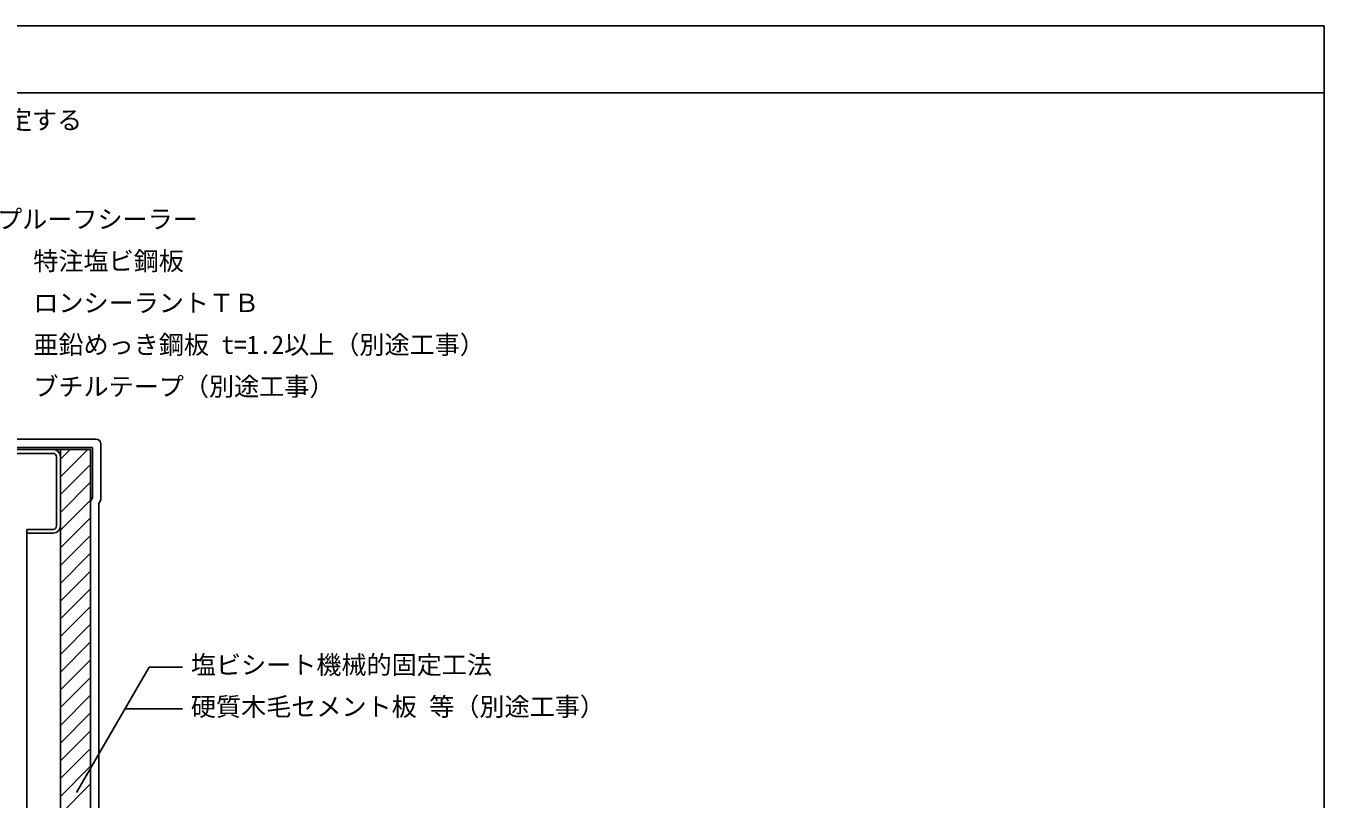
# Model space of a CAD drawing. Units: millimetres, scale not verified. Extents: x -665 to 665, y -465 to 450.
# Drawn here: x -111 to 665, y -12 to 450 of the extents above; entities that cross this region are included whole.
import ezdxf
from ezdxf.enums import TextEntityAlignment as Align

# ---------------------------------------------------------------- set-up
doc = ezdxf.new("R2010")
doc.units = ezdxf.units.MM
doc.header["$LTSCALE"] = 5
for name, color, linetype in [('0-2_線色２（白）', 7, 'Continuous'), ('0-4_線色４（黄）', 2, 'Continuous'), ('0-5_金属', 7, 'Continuous'), ('0-6_鋼板・アングル', 2, 'Continuous'), ('0-A_文字', 7, 'Continuous'), ('0-D_断熱・ハッチ', 4, 'Continuous'), ('F-0', 134, 'Continuous')]:
    doc.layers.add(name, color=color, linetype=linetype)
doc.styles.add('ＭＳ ゴシック', font='')
doc.styles.get('ＭＳ ゴシック').set_extended_font_data('MS Gothic')

msp = doc.modelspace()

# ---------------------------------------------------------------- linework, layer by layer
at = {"layer": '0-2_線色２（白）'}
for p, q in [((-90.465, -107.433), (-90.465, 196.867)), ((-90.465, 196.867), (-72.465, 196.867)), ((-72.465, -201.933), (-72.465, 196.867)), ((-71.265, 168.067), (-72.465, 165.988))]:
    msp.add_line(p, q, dxfattribs=at)
at = {"layer": '0-4_線色４（黄）'}
for p, q in [((-69.265, 203.067), (-150.88, 203.067)), ((-66.265, 200.067), (-66.265, 166.727)), ((-66.265, 166.727), (-67.465, 164.648)), ((-67.465, -138.965), (-67.465, 164.648))]:
    msp.add_line(p, q, dxfattribs=at)
msp.add_arc((-69.265, 200.067), 3, 0, 90, dxfattribs=at)
at = {"layer": '0-5_金属'}
for p, q in [((-186.165, 196.867), (-94.765, 196.867)), ((-94.765, 194.567), (-186.165, 194.567)), ((-92.765, 151.167), (-92.765, 192.567)), ((-90.465, 151.167), (-90.465, 192.567)), ((-94.765, 149.167), (-110.465, 149.167)), ((-110.465, 149.167), (-110.465, 146.867)), ((-90.465, 151.167), (-90.465, -107.433)), ((-94.765, 146.867), (-110.465, 146.867)), ((-110.465, 146.867), (-110.465, -103.133))]:
    msp.add_line(p, q, dxfattribs=at)
for centre, radius, start, end in [((-94.765, 192.567), 4.3, 0, 90), ((-94.765, 192.567), 2, 0, 90), ((-94.765, 151.167), 4.3, 270, 0), ((-94.765, 151.167), 2, 270, 0)]:
    msp.add_arc(centre, radius, start, end, dxfattribs=at)
at = {"layer": '0-6_鋼板・アングル'}
for p, q in [((-71.265, 198.067), (-225.465, 198.067)), ((-72.465, 196.867), (-225.465, 196.867)), ((-72.465, 196.867), (-72.465, 168.067)), ((-71.265, 198.067), (-71.265, 168.067)), ((-71.265, 168.067), (-72.465, 168.067))]:
    msp.add_line(p, q, dxfattribs=at)
at = {"layer": '0-A_文字'}
for p, q in [((-80.755, -8.114), (-37.465, 66.867)), ((-37.465, 66.867), (-17.465, 66.867)), ((-51.898, 41.867), (-17.465, 41.867))]:
    msp.add_line(p, q, dxfattribs=at)
at = {"layer": '0-D_断熱・ハッチ'}
for p, q in [((-90.465, 180.514), (-74.113, 196.867)), ((-90.465, 191.121), (-84.719, 196.867)), ((-90.465, 169.908), (-72.465, 187.908)), ((-90.465, 159.301), (-72.465, 177.301)), ((-90.465, 148.695), (-72.465, 166.695)), ((-90.465, 138.088), (-72.465, 156.088)), ((-90.465, 127.481), (-72.465, 145.481)), ((-90.465, 116.875), (-72.465, 134.875)), ((-90.465, 106.268), (-72.465, 124.268)), ((-90.465, 95.662), (-72.465, 113.662)), ((-90.465, 85.055), (-72.465, 103.055)), ((-90.465, 74.448), (-72.465, 92.448)), ((-90.465, 63.842), (-72.465, 81.842)), ((-90.465, 53.235), (-72.465, 71.235)), ((-90.465, 42.629), (-72.465, 60.629)), ((-90.465, 32.022), (-72.465, 50.022)), ((-90.465, 21.415), (-72.465, 39.415)), ((-90.465, 10.809), (-72.465, 28.809)), ((-90.465, 0.202), (-72.465, 18.202)), ((-90.465, -10.404), (-72.465, 7.596)), ((-90.465, -21.011), (-72.465, -3.011))]:
    msp.add_line(p, q, dxfattribs=at)
at = {"layer": 'F-0'}
for q in [(-665, 450), (665, -465)]:
    msp.add_line((665, 450), q, dxfattribs=at)
at = {"layer": 'F-0', "color": 6}
msp.add_line((665, 410), (-665, 410), dxfattribs=at)

# ---------------------------------------------------------------- texts
at = {"layer": '0-A_文字', "style": 'ＭＳ ゴシック'}
for s, p in [('注）立上り高さが500mmを超える機械的固定工法の場合、中間をディスク板で固定する', (-655, 385)), ('プルーフシーラー', (-128.315, 325.725)), ('特注塩ビ鋼板', (-106.665, 300.725)), ('ロンシーラントＴＢ', (-106.665, 275.725)), ('亜鉛めっき鋼板 t=1.2以上（別途工事）', (-106.665, 250.725)), ('ブチルテープ（別途工事）', (-106.665, 225.725)), ('塩ビシート機械的固定工法', (-12.465, 59.367)), ('硬質木毛セメント板 等（別途工事）', (-12.465, 34.367))]:
    msp.add_text(s, height=11, dxfattribs=at).set_placement(p, align=Align.BOTTOM_LEFT)

doc.saveas('drawing.dxf')
